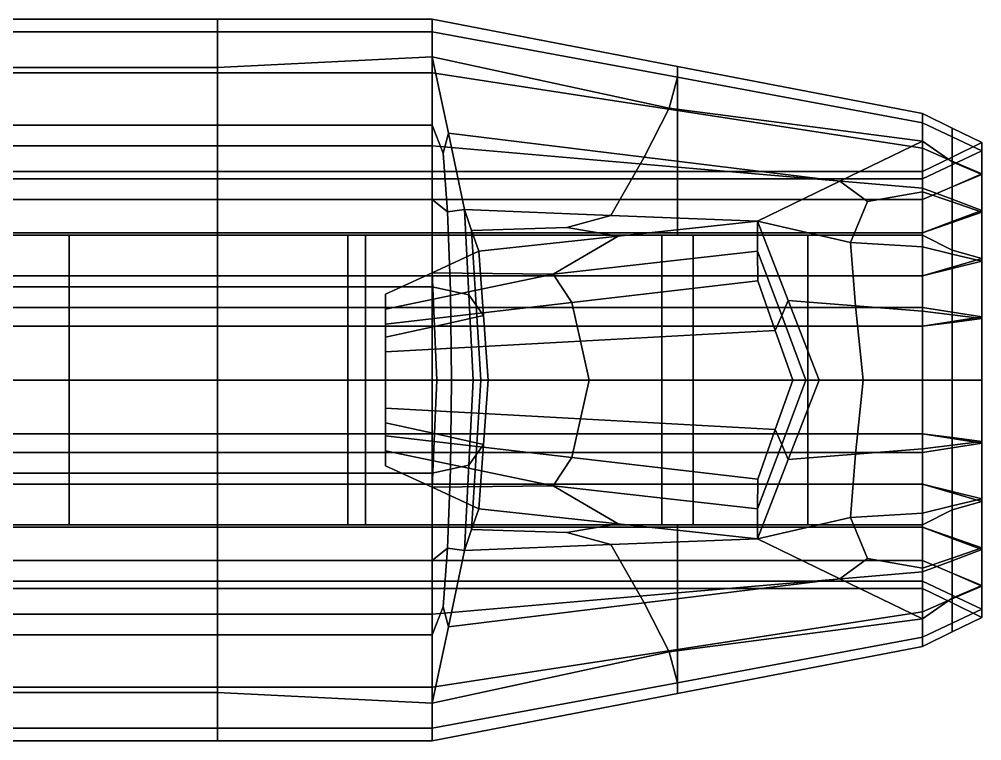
# Model space of a CAD drawing. Extents: x -4.9 to 4.89, y -0.62 to 0.62.
# Drawn here: x 4.5479 to 4.8926, y -0.1292 to 0.1292 of the extents above; entities that cross this region are included whole.
import ezdxf

# ---------------------------------------------------------------- set-up
doc = ezdxf.new("R2010")
doc.units = 0

msp = doc.modelspace()

# ---------------------------------------------------------------- linework, layer by layer
for points in [[(4.61888, 0.12473, 0.42811), (4.54195, 0.12473, 0.42811), (4.54195, 0.12921, 0.46153), (4.61888, 0.12921, 0.46153)], [(4.61888, 0.12473, 0.49495), (4.61888, 0.12921, 0.46153), (4.54195, 0.12921, 0.46153), (4.54195, 0.12473, 0.49495)], [(4.61888, 0.12473, 0.42811), (4.61888, 0.12921, 0.46153), (4.69581, 0.12921, 0.46153), (4.69581, 0.12473, 0.42811)], [(4.61888, 0.12473, 0.49495), (4.69581, 0.12473, 0.49495), (4.69581, 0.12921, 0.46153), (4.61888, 0.12921, 0.46153)], [(4.78357, 0.10844, 0.43248), (4.69581, 0.12473, 0.42811), (4.69581, 0.12921, 0.46153), (4.78357, 0.11233, 0.46153)], [(4.78357, 0.10844, 0.49059), (4.78357, 0.11233, 0.46153), (4.69581, 0.12921, 0.46153), (4.69581, 0.12473, 0.49495)], [(4.61888, 0.12473, 0.42811), (4.61888, 0.1119, 0.39693), (4.54195, 0.1119, 0.39693), (4.54195, 0.12473, 0.42811)], [(4.61888, 0.12473, 0.49495), (4.54195, 0.12473, 0.49495), (4.54195, 0.11003, 0.52614), (4.61888, 0.11003, 0.52614)], [(4.61888, 0.12473, 0.42811), (4.69581, 0.12473, 0.42811), (4.69581, 0.11578, 0.39469), (4.61888, 0.1119, 0.39693)], [(4.61888, 0.12473, 0.49495), (4.61888, 0.11003, 0.52614), (4.69581, 0.11003, 0.52614), (4.69581, 0.12473, 0.49495)], [(4.78357, 0.10844, 0.43248), (4.78059, 0.09739, 0.40476), (4.69581, 0.11578, 0.39469), (4.69581, 0.12473, 0.42811)], [(4.78357, 0.10844, 0.49059), (4.69581, 0.12473, 0.49495), (4.69581, 0.11003, 0.52614), (4.78357, 0.0965, 0.5177)], [(4.61888, 0.09131, 0.37022), (4.61888, 0.1119, 0.39693), (4.69581, 0.11578, 0.39469), (4.69581, 0.09131, 0.37022)], [(4.69965, 0.08121, 0.36228), (4.69581, 0.09131, 0.37022), (4.69581, 0.11578, 0.39469), (4.70156, 0.0884, 0.37054)], [(4.77166, 0.0798, 0.37973), (4.70156, 0.0884, 0.37054), (4.69581, 0.11578, 0.39469), (4.78059, 0.09739, 0.40476)], [(4.61888, 0.09131, 0.37022), (4.54195, 0.09131, 0.37022), (4.54195, 0.1119, 0.39693), (4.61888, 0.1119, 0.39693)], [(4.78357, 0.10844, 0.43248), (4.78357, 0.11233, 0.46153), (4.87132, 0.09545, 0.46153), (4.87132, 0.09214, 0.43684)], [(4.78357, 0.10844, 0.49059), (4.87132, 0.09214, 0.48622), (4.87132, 0.09545, 0.46153), (4.78357, 0.11233, 0.46153)], [(4.61888, 0.08384, 0.55284), (4.61888, 0.11003, 0.52614), (4.54195, 0.11003, 0.52614), (4.54195, 0.08384, 0.55284)], [(4.61888, 0.08384, 0.55284), (4.69581, 0.08384, 0.55284), (4.69581, 0.11003, 0.52614), (4.61888, 0.11003, 0.52614)], [(4.78357, 0.07628, 0.54091), (4.78357, 0.0965, 0.5177), (4.69581, 0.11003, 0.52614), (4.69581, 0.08384, 0.55284)], [(4.78357, 0.10844, 0.43248), (4.87132, 0.09214, 0.43684), (4.87132, 0.08552, 0.41215), (4.78059, 0.09739, 0.40476)], [(4.78357, 0.10844, 0.49059), (4.78357, 0.0965, 0.5177), (4.87132, 0.08298, 0.50926), (4.87132, 0.09214, 0.48622)], [(4.77166, 0.0798, 0.37973), (4.78059, 0.09739, 0.40476), (4.87132, 0.08552, 0.41215), (4.84177, 0.0712, 0.38891)], [(4.78357, 0.07628, 0.54091), (4.87132, 0.06871, 0.52898), (4.87132, 0.08298, 0.50926), (4.78357, 0.0965, 0.5177)], [(4.88194, 0.08711, 0.43819), (4.87132, 0.09214, 0.43684), (4.87132, 0.09545, 0.46153), (4.88194, 0.09024, 0.46153)], [(4.88194, 0.08711, 0.48487), (4.88194, 0.09024, 0.46153), (4.87132, 0.09545, 0.46153), (4.87132, 0.09214, 0.48622)], [(4.61888, 0.09131, 0.37022), (4.61888, 0.06461, 0.34963), (4.54195, 0.06461, 0.34963), (4.54195, 0.09131, 0.37022)], [(4.61888, 0.09131, 0.37022), (4.69581, 0.09131, 0.37022), (4.69581, 0.06461, 0.34963), (4.61888, 0.06461, 0.34963)], [(4.69965, 0.08121, 0.36228), (4.70128, 0.06026, 0.34801), (4.69581, 0.06461, 0.34963), (4.69581, 0.09131, 0.37022)], [(4.88194, 0.08711, 0.43819), (4.88194, 0.07815, 0.41641), (4.87132, 0.08552, 0.41215), (4.87132, 0.09214, 0.43684)], [(4.88194, 0.08711, 0.48487), (4.87132, 0.09214, 0.48622), (4.87132, 0.08298, 0.50926), (4.88194, 0.07839, 0.50665)], [(4.88194, 0.08711, 0.43819), (4.88194, 0.09024, 0.46153), (4.89256, 0.08503, 0.46153), (4.89256, 0.08209, 0.43954)], [(4.88194, 0.08711, 0.48487), (4.89256, 0.08209, 0.48353), (4.89256, 0.08503, 0.46153), (4.88194, 0.09024, 0.46153)], [(4.69965, 0.08121, 0.36228), (4.70156, 0.0884, 0.37054), (4.70731, 0.06102, 0.3464), (4.70128, 0.06026, 0.34801)], [(4.77166, 0.0798, 0.37973), (4.75976, 0.05895, 0.35603), (4.70731, 0.06102, 0.3464), (4.70156, 0.0884, 0.37054)], [(4.88194, 0.08711, 0.43819), (4.89256, 0.08209, 0.43954), (4.89256, 0.07364, 0.41902), (4.88194, 0.07815, 0.41641)], [(4.88194, 0.08711, 0.48487), (4.88194, 0.07839, 0.50665), (4.89256, 0.0738, 0.50405), (4.89256, 0.08209, 0.48353)], [(4.61888, 0.08384, 0.55284), (4.54195, 0.08384, 0.55284), (4.54195, 0.0519, 0.57731), (4.61888, 0.0519, 0.57731)], [(4.61888, 0.08384, 0.55284), (4.61888, 0.0519, 0.57731), (4.69581, 0.0519, 0.57731), (4.69581, 0.08384, 0.55284)], [(4.78357, 0.07628, 0.54091), (4.69581, 0.08384, 0.55284), (4.69581, 0.0519, 0.57731), (4.78357, 0.0519, 0.56218)], [(4.85162, 0.06393, 0.38461), (4.84177, 0.0712, 0.38891), (4.87132, 0.08552, 0.41215), (4.87132, 0.06745, 0.39408)], [(4.88194, 0.06377, 0.39776), (4.87132, 0.06745, 0.39408), (4.87132, 0.08552, 0.41215), (4.88194, 0.07815, 0.41641)], [(4.88194, 0.06472, 0.5253), (4.88194, 0.07839, 0.50665), (4.87132, 0.08298, 0.50926), (4.87132, 0.06871, 0.52898)], [(4.88194, 0.07706, 0.44088), (4.89256, 0.08209, 0.43954), (4.89256, 0.08503, 0.46153), (4.88194, 0.07983, 0.46153)], [(4.88194, 0.07706, 0.48218), (4.88194, 0.07983, 0.46153), (4.89256, 0.08503, 0.46153), (4.89256, 0.08209, 0.48353)], [(4.77166, 0.0798, 0.37973), (4.84177, 0.0712, 0.38891), (4.81221, 0.05688, 0.36567), (4.75976, 0.05895, 0.35603)], [(4.88194, 0.07706, 0.44088), (4.88194, 0.07983, 0.46153), (4.87132, 0.07462, 0.46153), (4.87132, 0.07204, 0.44223)], [(4.88194, 0.07706, 0.48218), (4.87132, 0.07204, 0.48083), (4.87132, 0.07462, 0.46153), (4.88194, 0.07983, 0.46153)], [(4.88194, 0.07706, 0.44088), (4.88194, 0.06913, 0.42162), (4.89256, 0.07364, 0.41902), (4.89256, 0.08209, 0.43954)], [(4.88194, 0.07706, 0.48218), (4.89256, 0.08209, 0.48353), (4.89256, 0.0738, 0.50405), (4.88194, 0.06921, 0.50145)], [(4.78357, 0.07628, 0.54091), (4.78357, 0.0519, 0.56218), (4.87132, 0.0519, 0.54706), (4.87132, 0.06871, 0.52898)], [(4.88194, 0.07706, 0.44088), (4.87132, 0.07204, 0.44223), (4.87132, 0.06462, 0.42422), (4.88194, 0.06913, 0.42162)], [(4.88194, 0.07706, 0.48218), (4.88194, 0.06921, 0.50145), (4.87132, 0.06462, 0.49884), (4.87132, 0.07204, 0.48083)], [(4.88194, 0.06472, 0.5253), (4.89256, 0.06072, 0.52163), (4.89256, 0.0738, 0.50405), (4.88194, 0.07839, 0.50665)], [(4.88194, 0.06377, 0.39776), (4.88194, 0.07815, 0.41641), (4.89256, 0.07364, 0.41902), (4.89256, 0.06009, 0.40144)], [(3.33699, 0.07204, 0.44223), (4.87132, 0.07204, 0.44223), (4.87132, 0.07462, 0.46153), (3.33699, 0.07462, 0.46153)], [(3.33699, 0.07204, 0.48083), (3.33699, 0.07462, 0.46153), (4.87132, 0.07462, 0.46153), (4.87132, 0.07204, 0.48083)], [(4.88194, 0.05673, 0.51795), (4.88194, 0.06921, 0.50145), (4.89256, 0.0738, 0.50405), (4.89256, 0.06072, 0.52163)], [(4.88194, 0.05641, 0.40512), (4.89256, 0.06009, 0.40144), (4.89256, 0.07364, 0.41902), (4.88194, 0.06913, 0.42162)], [(3.33699, 0.07204, 0.44223), (3.33699, 0.06462, 0.42422), (4.87132, 0.06462, 0.42422), (4.87132, 0.07204, 0.44223)], [(3.33699, 0.07204, 0.48083), (4.87132, 0.07204, 0.48083), (4.87132, 0.06462, 0.49884), (3.33699, 0.06462, 0.49884)], [(4.85162, 0.06393, 0.38461), (4.84561, 0.04919, 0.37278), (4.81221, 0.05688, 0.36567), (4.84177, 0.0712, 0.38891)], [(4.88194, 0.05673, 0.51795), (4.87132, 0.05273, 0.51427), (4.87132, 0.06462, 0.49884), (4.88194, 0.06921, 0.50145)], [(4.88194, 0.05641, 0.40512), (4.88194, 0.06913, 0.42162), (4.87132, 0.06462, 0.42422), (4.87132, 0.05273, 0.4088)], [(4.85162, 0.06393, 0.38461), (4.87132, 0.06745, 0.39408), (4.87132, 0.04772, 0.37887), (4.84561, 0.04919, 0.37278)], [(4.88194, 0.06472, 0.5253), (4.87132, 0.06871, 0.52898), (4.87132, 0.0519, 0.54706), (4.88194, 0.04654, 0.53968)], [(4.88194, 0.06377, 0.39776), (4.88194, 0.04512, 0.38338), (4.87132, 0.04772, 0.37887), (4.87132, 0.06745, 0.39408)], [(3.33699, 0.05273, 0.51427), (3.33699, 0.06462, 0.49884), (4.87132, 0.06462, 0.49884), (4.87132, 0.05273, 0.51427)], [(3.33699, 0.05273, 0.4088), (4.87132, 0.05273, 0.4088), (4.87132, 0.06462, 0.42422), (3.33699, 0.06462, 0.42422)], [(4.61888, 0.03342, 0.3368), (4.54195, 0.03342, 0.3368), (4.54195, 0.06461, 0.34963), (4.61888, 0.06461, 0.34963)], [(4.61888, 0.03342, 0.3368), (4.61888, 0.06461, 0.34963), (4.69581, 0.06461, 0.34963), (4.69581, 0.03342, 0.3368)], [(4.70234, 0.03197, 0.33759), (4.69581, 0.03342, 0.3368), (4.69581, 0.06461, 0.34963), (4.70128, 0.06026, 0.34801)], [(4.88194, 0.06472, 0.5253), (4.88194, 0.04654, 0.53968), (4.89256, 0.04346, 0.53517), (4.89256, 0.06072, 0.52163)], [(4.88194, 0.06377, 0.39776), (4.89256, 0.06009, 0.40144), (4.89256, 0.04252, 0.38789), (4.88194, 0.04512, 0.38338)], [(4.70234, 0.03197, 0.33759), (4.70128, 0.06026, 0.34801), (4.70731, 0.06102, 0.3464), (4.70887, 0.03051, 0.33838)], [(4.71152, 0.02678, 0.3243), (4.70887, 0.03051, 0.33838), (4.70731, 0.06102, 0.3464), (4.7099, 0.05356, 0.32831)], [(4.744, 0.05467, 0.34076), (4.7099, 0.05356, 0.32831), (4.70731, 0.06102, 0.3464), (4.75976, 0.05895, 0.35603)], [(4.744, 0.05467, 0.34076), (4.75976, 0.05895, 0.35603), (4.81221, 0.05688, 0.36567), (4.76235, 0.05149, 0.33795)], [(4.88194, 0.05673, 0.51795), (4.89256, 0.06072, 0.52163), (4.89256, 0.04346, 0.53517), (4.88194, 0.04039, 0.53067)], [(4.88194, 0.05641, 0.40512), (4.88194, 0.03991, 0.3924), (4.89256, 0.04252, 0.38789), (4.89256, 0.06009, 0.40144)], [(4.73906, 0.03785, 0.30412), (4.76235, 0.05149, 0.33795), (4.81221, 0.05688, 0.36567), (4.8123, 0.04617, 0.34302)], [(4.84731, 0.02657, 0.36483), (4.82329, 0.02844, 0.36027), (4.81221, 0.05688, 0.36567), (4.84561, 0.04919, 0.37278)], [(4.82096, 0.02309, 0.33803), (4.8123, 0.04617, 0.34302), (4.81221, 0.05688, 0.36567), (4.82329, 0.02844, 0.36027)], [(4.88194, 0.05673, 0.51795), (4.88194, 0.04039, 0.53067), (4.87132, 0.03731, 0.52616), (4.87132, 0.05273, 0.51427)], [(4.88194, 0.05641, 0.40512), (4.87132, 0.05273, 0.4088), (4.87132, 0.03731, 0.39691), (4.88194, 0.03991, 0.3924)], [(3.33699, 0.05273, 0.51427), (4.87132, 0.05273, 0.51427), (4.87132, 0.03731, 0.52616), (3.33699, 0.03731, 0.52616)], [(3.33699, 0.05273, 0.4088), (3.33699, 0.03731, 0.39691), (4.87132, 0.03731, 0.39691), (4.87132, 0.05273, 0.4088)], [(4.6656, 0.02595, 0.67171), (4.6656, 0.0519, 0.66334), (4.54195, 0.0519, 0.66334), (4.54195, 0.02595, 0.67171)], [(4.55387, 0.0519, 0.62694), (4.54195, 0.0519, 0.62033), (4.54195, 0.0519, 0.66334), (4.55387, 0.0519, 0.65664)], [(4.55387, 0.0519, 0.62694), (4.55387, 0.0519, 0.59725), (4.54195, 0.0519, 0.57731), (4.54195, 0.0519, 0.62033)], [(4.66874, 0.0519, 0.65664), (4.55387, 0.0519, 0.65664), (4.54195, 0.0519, 0.66334), (4.6656, 0.0519, 0.66334)], [(4.60118, 0.0519, 0.5906), (4.61888, 0.0519, 0.57731), (4.54195, 0.0519, 0.57731), (4.55387, 0.0519, 0.59725)], [(4.55387, 0.0519, 0.62694), (4.55387, 0.0519, 0.65664), (4.56578, 0.0519, 0.64994), (4.56578, 0.0519, 0.63356)], [(4.55387, 0.0519, 0.62694), (4.56578, 0.0519, 0.63356), (4.56578, 0.0519, 0.61718), (4.55387, 0.0519, 0.59725)], [(4.66874, 0.0519, 0.65664), (4.67188, 0.0519, 0.64994), (4.56578, 0.0519, 0.64994), (4.55387, 0.0519, 0.65664)], [(4.60118, 0.0519, 0.5906), (4.55387, 0.0519, 0.59725), (4.56578, 0.0519, 0.61718), (4.6308, 0.0519, 0.59725)], [(4.56578, 0, 0.63356), (4.56578, 0.0519, 0.63356), (4.56578, 0.0519, 0.64994), (4.56578, 0, 0.64994)], [(4.56578, 0, 0.63356), (4.56578, 0, 0.61718), (4.56578, 0.0519, 0.61718), (4.56578, 0.0519, 0.63356)], [(4.67188, 0, 0.64994), (4.56578, 0, 0.64994), (4.56578, 0.0519, 0.64994), (4.67188, 0.0519, 0.64994)], [(4.67188, 0, 0.61718), (4.67188, 0.0519, 0.61718), (4.56578, 0.0519, 0.61718), (4.56578, 0, 0.61718)], [(4.72773, 0.0519, 0.58968), (4.6308, 0.0519, 0.59725), (4.56578, 0.0519, 0.61718), (4.67188, 0.0519, 0.61718)], [(4.60118, 0.0519, 0.5906), (4.6308, 0.0519, 0.59725), (4.69581, 0.0519, 0.57731), (4.61888, 0.0519, 0.57731)], [(4.72773, 0.0519, 0.58968), (4.78357, 0.0519, 0.56218), (4.69581, 0.0519, 0.57731), (4.6308, 0.0519, 0.59725)], [(4.6656, 0.02595, 0.67171), (4.78925, 0.02595, 0.67171), (4.78925, 0.0519, 0.66334), (4.6656, 0.0519, 0.66334)], [(4.66874, 0.0519, 0.65664), (4.6656, 0.0519, 0.66334), (4.78925, 0.0519, 0.66334), (4.78361, 0.0519, 0.65664)], [(4.66874, 0.0519, 0.65664), (4.78361, 0.0519, 0.65664), (4.77798, 0.0519, 0.64994), (4.67188, 0.0519, 0.64994)], [(4.67188, 0, 0.64994), (4.67188, 0.0519, 0.64994), (4.77798, 0.0519, 0.64994), (4.77798, 0, 0.64994)], [(4.67188, 0, 0.61718), (4.77798, 0, 0.61718), (4.77798, 0.0519, 0.61718), (4.67188, 0.0519, 0.61718)], [(4.72773, 0.0519, 0.58968), (4.67188, 0.0519, 0.61718), (4.77798, 0.0519, 0.61718), (4.82465, 0.0519, 0.58212)], [(4.744, 0.05467, 0.34076), (4.76235, 0.05149, 0.33795), (4.71248, 0.0461, 0.31022), (4.7099, 0.05356, 0.32831)], [(4.71152, 0.02678, 0.3243), (4.7099, 0.05356, 0.32831), (4.71248, 0.0461, 0.31022), (4.71418, 0.02305, 0.31022)], [(4.72773, 0.0519, 0.58968), (4.82465, 0.0519, 0.58212), (4.87132, 0.0519, 0.54706), (4.78357, 0.0519, 0.56218)], [(4.80413, 0.0519, 0.61938), (4.77798, 0.0519, 0.63356), (4.77798, 0.0519, 0.64994), (4.78361, 0.0519, 0.65664)], [(4.80413, 0.0519, 0.61938), (4.82465, 0.0519, 0.58212), (4.77798, 0.0519, 0.61718), (4.77798, 0.0519, 0.63356)], [(4.77798, 0, 0.63356), (4.77798, 0, 0.64994), (4.77798, 0.0519, 0.64994), (4.77798, 0.0519, 0.63356)], [(4.77798, 0, 0.63356), (4.77798, 0.0519, 0.63356), (4.77798, 0.0519, 0.61718), (4.77798, 0, 0.61718)], [(4.80413, 0.0519, 0.61938), (4.78361, 0.0519, 0.65664), (4.78925, 0.0519, 0.66334), (4.83029, 0.0519, 0.6052)], [(4.83029, 0.02595, 0.61269), (4.83029, 0.0519, 0.6052), (4.78925, 0.0519, 0.66334), (4.78925, 0.02595, 0.67171)], [(4.80413, 0.0519, 0.61938), (4.83029, 0.0519, 0.6052), (4.87132, 0.0519, 0.54706), (4.82465, 0.0519, 0.58212)], [(4.83029, 0.02595, 0.61269), (4.87132, 0.02595, 0.55367), (4.87132, 0.0519, 0.54706), (4.83029, 0.0519, 0.6052)], [(4.88194, 0.02429, 0.54865), (4.88194, 0.04654, 0.53968), (4.87132, 0.0519, 0.54706), (4.87132, 0.02595, 0.55367)], [(4.73906, 0.03785, 0.30412), (4.6958, 0.03843, 0.29117), (4.71248, 0.0461, 0.31022), (4.76235, 0.05149, 0.33795)], [(4.84731, 0.02657, 0.36483), (4.84561, 0.04919, 0.37278), (4.87132, 0.04772, 0.37887), (4.87132, 0.02469, 0.36939)], [(4.69664, 0.01921, 0.29117), (4.71418, 0.02305, 0.31022), (4.71248, 0.0461, 0.31022), (4.6958, 0.03843, 0.29117)], [(4.73906, 0.03785, 0.30412), (4.8123, 0.04617, 0.34302), (4.81239, 0.03546, 0.32038), (4.74575, 0.02775, 0.28629)], [(4.82096, 0.02309, 0.33803), (4.81863, 0.01773, 0.31579), (4.81239, 0.03546, 0.32038), (4.8123, 0.04617, 0.34302)], [(4.88194, 0.02334, 0.37442), (4.87132, 0.02469, 0.36939), (4.87132, 0.04772, 0.37887), (4.88194, 0.04512, 0.38338)], [(4.88194, 0.02429, 0.54865), (4.89256, 0.02263, 0.54362), (4.89256, 0.04346, 0.53517), (4.88194, 0.04654, 0.53968)], [(4.88194, 0.02334, 0.37442), (4.88194, 0.04512, 0.38338), (4.89256, 0.04252, 0.38789), (4.89256, 0.022, 0.37944)], [(4.88194, 0.02096, 0.53859), (4.88194, 0.04039, 0.53067), (4.89256, 0.04346, 0.53517), (4.89256, 0.02263, 0.54362)], [(4.88194, 0.02065, 0.38447), (4.89256, 0.022, 0.37944), (4.89256, 0.04252, 0.38789), (4.88194, 0.03991, 0.3924)], [(4.73906, 0.03785, 0.30412), (4.67911, 0.0254, 0.26215), (4.67911, 0.03076, 0.27211), (4.6958, 0.03843, 0.29117)], [(4.69664, 0.01921, 0.29117), (4.6958, 0.03843, 0.29117), (4.67911, 0.03076, 0.27211), (4.67911, 0.01538, 0.27211)], [(4.88194, 0.02096, 0.53859), (4.87132, 0.0193, 0.53357), (4.87132, 0.03731, 0.52616), (4.88194, 0.04039, 0.53067)], [(4.88194, 0.02065, 0.38447), (4.88194, 0.03991, 0.3924), (4.87132, 0.03731, 0.39691), (4.87132, 0.0193, 0.3895)], [(3.33699, 0.0193, 0.53357), (3.33699, 0.03731, 0.52616), (4.87132, 0.03731, 0.52616), (4.87132, 0.0193, 0.53357)], [(3.33699, 0.0193, 0.3895), (4.87132, 0.0193, 0.3895), (4.87132, 0.03731, 0.39691), (3.33699, 0.03731, 0.39691)], [(4.73906, 0.03785, 0.30412), (4.74575, 0.02775, 0.28629), (4.67911, 0.02005, 0.25219), (4.67911, 0.0254, 0.26215)], [(4.74887, 0.01388, 0.28399), (4.74575, 0.02775, 0.28629), (4.81239, 0.03546, 0.32038), (4.81863, 0.01773, 0.31579)], [(4.61888, 0.03342, 0.3368), (4.61888, 0, 0.33232), (4.54195, 0, 0.33232), (4.54195, 0.03342, 0.3368)], [(4.61888, 0.03342, 0.3368), (4.69581, 0.03342, 0.3368), (4.69581, 0, 0.33232), (4.61888, 0, 0.33232)], [(4.70234, 0.03197, 0.33759), (4.70273, 0, 0.33334), (4.69581, 0, 0.33232), (4.69581, 0.03342, 0.3368)], [(4.70234, 0.03197, 0.33759), (4.70887, 0.03051, 0.33838), (4.71043, 0, 0.33035), (4.70273, 0, 0.33334)], [(4.67911, 0.0127, 0.26215), (4.67911, 0.01538, 0.27211), (4.67911, 0.03076, 0.27211), (4.67911, 0.0254, 0.26215)], [(4.74887, 0.01388, 0.28399), (4.67911, 0.01003, 0.25219), (4.67911, 0.02005, 0.25219), (4.74575, 0.02775, 0.28629)], [(4.71152, 0.02678, 0.3243), (4.71315, 0, 0.32029), (4.71043, 0, 0.33035), (4.70887, 0.03051, 0.33838)], [(4.82096, 0.02309, 0.33803), (4.82329, 0.02844, 0.36027), (4.83437, 0, 0.35488), (4.82962, 0, 0.33304)], [(4.84731, 0.02657, 0.36483), (4.85008, 0, 0.36183), (4.83437, 0, 0.35488), (4.82329, 0.02844, 0.36027)], [(4.6656, 0.02595, 0.67171), (4.54195, 0.02595, 0.67171), (4.54195, 0, 0.68008), (4.6656, 0, 0.68008)], [(4.6656, 0.02595, 0.67171), (4.6656, 0, 0.68008), (4.78925, 0, 0.68008), (4.78925, 0.02595, 0.67171)], [(4.67911, 0.0127, 0.26215), (4.67911, 0.0254, 0.26215), (4.67911, 0.02005, 0.25219), (4.67911, 0.01003, 0.25219)], [(4.71152, 0.02678, 0.3243), (4.71418, 0.02305, 0.31022), (4.71587, 0, 0.31022), (4.71315, 0, 0.32029)], [(4.83029, 0.02595, 0.61269), (4.78925, 0.02595, 0.67171), (4.78925, 0, 0.68008), (4.83029, 0, 0.62019)], [(4.83029, 0.02595, 0.61269), (4.83029, 0, 0.62019), (4.87132, 0, 0.56029), (4.87132, 0.02595, 0.55367)], [(4.84731, 0.02657, 0.36483), (4.87132, 0.02469, 0.36939), (4.87132, 0, 0.36608), (4.85008, 0, 0.36183)], [(4.88194, 0.02429, 0.54865), (4.87132, 0.02595, 0.55367), (4.87132, 0, 0.56029), (4.88194, 0, 0.55177)], [(4.88194, 0.02334, 0.37442), (4.88194, 0, 0.37129), (4.87132, 0, 0.36608), (4.87132, 0.02469, 0.36939)], [(4.88194, 0.02429, 0.54865), (4.88194, 0, 0.55177), (4.89256, 0, 0.54657), (4.89256, 0.02263, 0.54362)], [(4.69664, 0.01921, 0.29117), (4.69749, 0, 0.29117), (4.71587, 0, 0.31022), (4.71418, 0.02305, 0.31022)], [(4.82096, 0.02309, 0.33803), (4.82962, 0, 0.33304), (4.82487, 0, 0.31121), (4.81863, 0.01773, 0.31579)], [(4.88194, 0.02096, 0.53859), (4.88194, 0, 0.54136), (4.87132, 0, 0.53615), (4.87132, 0.0193, 0.53357)], [(4.88194, 0.02334, 0.37442), (4.89256, 0.022, 0.37944), (4.89256, 0, 0.3765), (4.88194, 0, 0.37129)], [(4.88194, 0.02096, 0.53859), (4.89256, 0.02263, 0.54362), (4.89256, 0, 0.54657), (4.88194, 0, 0.54136)], [(4.88194, 0.02065, 0.38447), (4.88194, 0, 0.3817), (4.89256, 0, 0.3765), (4.89256, 0.022, 0.37944)], [(3.33699, 0.0193, 0.53357), (4.87132, 0.0193, 0.53357), (4.87132, 0, 0.53615), (3.33699, 0, 0.53615)], [(3.33699, 0.0193, 0.3895), (3.33699, 0, 0.38691), (4.87132, 0, 0.38691), (4.87132, 0.0193, 0.3895)], [(4.69664, 0.01921, 0.29117), (4.67911, 0.01538, 0.27211), (4.67911, 0, 0.27211), (4.69749, 0, 0.29117)], [(4.74887, 0.01388, 0.28399), (4.81863, 0.01773, 0.31579), (4.82487, 0, 0.31121), (4.75199, 0, 0.2817)], [(4.88194, 0.02065, 0.38447), (4.87132, 0.0193, 0.3895), (4.87132, 0, 0.38691), (4.88194, 0, 0.3817)], [(4.67911, 0.0127, 0.26215), (4.67911, 0, 0.26215), (4.67911, 0, 0.27211), (4.67911, 0.01538, 0.27211)], [(4.74887, 0.01388, 0.28399), (4.75199, 0, 0.2817), (4.67911, 0, 0.25219), (4.67911, 0.01003, 0.25219)], [(4.67911, 0.0127, 0.26215), (4.67911, 0.01003, 0.25219), (4.67911, 0, 0.25219), (4.67911, 0, 0.26215)], [(3.33699, -0.0193, 0.53357), (3.33699, 0, 0.53615), (4.87132, 0, 0.53615), (4.87132, -0.0193, 0.53357)], [(3.33699, -0.0193, 0.3895), (4.87132, -0.0193, 0.3895), (4.87132, 0, 0.38691), (3.33699, 0, 0.38691)], [(4.61888, -0.03342, 0.3368), (4.54195, -0.03342, 0.3368), (4.54195, 0, 0.33232), (4.61888, 0, 0.33232)], [(4.6656, -0.02595, 0.67171), (4.6656, 0, 0.68008), (4.54195, 0, 0.68008), (4.54195, -0.02595, 0.67171)], [(4.56578, 0, 0.63356), (4.56578, 0, 0.64994), (4.56578, -0.0519, 0.64994), (4.56578, -0.0519, 0.63356)], [(4.56578, 0, 0.63356), (4.56578, -0.0519, 0.63356), (4.56578, -0.0519, 0.61718), (4.56578, 0, 0.61718)], [(4.67188, 0, 0.64994), (4.67188, -0.0519, 0.64994), (4.56578, -0.0519, 0.64994), (4.56578, 0, 0.64994)], [(4.67188, 0, 0.61718), (4.56578, 0, 0.61718), (4.56578, -0.0519, 0.61718), (4.67188, -0.0519, 0.61718)], [(4.61888, -0.03342, 0.3368), (4.61888, 0, 0.33232), (4.69581, 0, 0.33232), (4.69581, -0.03342, 0.3368)], [(4.6656, -0.02595, 0.67171), (4.78925, -0.02595, 0.67171), (4.78925, 0, 0.68008), (4.6656, 0, 0.68008)], [(4.67188, 0, 0.64994), (4.77798, 0, 0.64994), (4.77798, -0.0519, 0.64994), (4.67188, -0.0519, 0.64994)], [(4.67188, 0, 0.61718), (4.67188, -0.0519, 0.61718), (4.77798, -0.0519, 0.61718), (4.77798, 0, 0.61718)], [(4.74887, -0.01388, 0.28399), (4.67911, -0.01003, 0.25219), (4.67911, 0, 0.25219), (4.75199, 0, 0.2817)], [(4.69664, -0.01921, 0.29117), (4.69749, 0, 0.29117), (4.67911, 0, 0.27211), (4.67911, -0.01538, 0.27211)], [(4.67911, -0.0127, 0.26215), (4.67911, 0, 0.26215), (4.67911, 0, 0.25219), (4.67911, -0.01003, 0.25219)], [(4.67911, -0.0127, 0.26215), (4.67911, -0.01538, 0.27211), (4.67911, 0, 0.27211), (4.67911, 0, 0.26215)], [(4.70234, -0.03197, 0.33759), (4.69581, -0.03342, 0.3368), (4.69581, 0, 0.33232), (4.70273, 0, 0.33334)], [(4.69664, -0.01921, 0.29117), (4.71418, -0.02305, 0.31022), (4.71587, 0, 0.31022), (4.69749, 0, 0.29117)], [(4.70234, -0.03197, 0.33759), (4.70273, 0, 0.33334), (4.71043, 0, 0.33035), (4.70887, -0.03051, 0.33838)], [(4.71152, -0.02678, 0.3243), (4.70887, -0.03051, 0.33838), (4.71043, 0, 0.33035), (4.71315, 0, 0.32029)], [(4.71152, -0.02678, 0.3243), (4.71315, 0, 0.32029), (4.71587, 0, 0.31022), (4.71418, -0.02305, 0.31022)], [(4.74887, -0.01388, 0.28399), (4.75199, 0, 0.2817), (4.82487, 0, 0.31121), (4.81863, -0.01773, 0.31579)], [(4.77798, 0, 0.63356), (4.77798, -0.0519, 0.63356), (4.77798, -0.0519, 0.64994), (4.77798, 0, 0.64994)], [(4.77798, 0, 0.63356), (4.77798, 0, 0.61718), (4.77798, -0.0519, 0.61718), (4.77798, -0.0519, 0.63356)], [(4.83029, -0.02595, 0.61269), (4.83029, 0, 0.62019), (4.78925, 0, 0.68008), (4.78925, -0.02595, 0.67171)], [(4.82096, -0.02309, 0.33803), (4.81863, -0.01773, 0.31579), (4.82487, 0, 0.31121), (4.82962, 0, 0.33304)], [(4.82096, -0.02309, 0.33803), (4.82962, 0, 0.33304), (4.83437, 0, 0.35488), (4.82329, -0.02844, 0.36027)], [(4.84731, -0.02657, 0.36483), (4.82329, -0.02844, 0.36027), (4.83437, 0, 0.35488), (4.85008, 0, 0.36183)], [(4.83029, -0.02595, 0.61269), (4.87132, -0.02595, 0.55367), (4.87132, 0, 0.56029), (4.83029, 0, 0.62019)], [(4.84731, -0.02657, 0.36483), (4.85008, 0, 0.36183), (4.87132, 0, 0.36608), (4.87132, -0.02469, 0.36939)], [(4.88194, -0.02096, 0.53859), (4.87132, -0.0193, 0.53357), (4.87132, 0, 0.53615), (4.88194, 0, 0.54136)], [(4.88194, -0.02065, 0.38447), (4.88194, 0, 0.3817), (4.87132, 0, 0.38691), (4.87132, -0.0193, 0.3895)], [(4.88194, -0.02429, 0.54865), (4.88194, 0, 0.55177), (4.87132, 0, 0.56029), (4.87132, -0.02595, 0.55367)], [(4.88194, -0.02334, 0.37442), (4.87132, -0.02469, 0.36939), (4.87132, 0, 0.36608), (4.88194, 0, 0.37129)], [(4.88194, -0.02096, 0.53859), (4.88194, 0, 0.54136), (4.89256, 0, 0.54657), (4.89256, -0.02263, 0.54362)], [(4.88194, -0.02065, 0.38447), (4.89256, -0.022, 0.37944), (4.89256, 0, 0.3765), (4.88194, 0, 0.3817)], [(4.88194, -0.02429, 0.54865), (4.89256, -0.02263, 0.54362), (4.89256, 0, 0.54657), (4.88194, 0, 0.55177)], [(4.88194, -0.02334, 0.37442), (4.88194, 0, 0.37129), (4.89256, 0, 0.3765), (4.89256, -0.022, 0.37944)], [(4.74887, -0.01388, 0.28399), (4.74575, -0.02775, 0.28629), (4.67911, -0.02005, 0.25219), (4.67911, -0.01003, 0.25219)], [(4.67911, -0.0127, 0.26215), (4.67911, -0.01003, 0.25219), (4.67911, -0.02005, 0.25219), (4.67911, -0.0254, 0.26215)], [(4.67911, -0.0127, 0.26215), (4.67911, -0.0254, 0.26215), (4.67911, -0.03076, 0.27211), (4.67911, -0.01538, 0.27211)], [(4.69664, -0.01921, 0.29117), (4.67911, -0.01538, 0.27211), (4.67911, -0.03076, 0.27211), (4.6958, -0.03843, 0.29117)], [(4.74887, -0.01388, 0.28399), (4.81863, -0.01773, 0.31579), (4.81239, -0.03546, 0.32038), (4.74575, -0.02775, 0.28629)], [(3.33699, -0.0193, 0.53357), (4.87132, -0.0193, 0.53357), (4.87132, -0.03731, 0.52616), (3.33699, -0.03731, 0.52616)], [(3.33699, -0.0193, 0.3895), (3.33699, -0.03731, 0.39691), (4.87132, -0.03731, 0.39691), (4.87132, -0.0193, 0.3895)], [(4.73906, -0.03785, 0.30412), (4.67911, -0.0254, 0.26215), (4.67911, -0.02005, 0.25219), (4.74575, -0.02775, 0.28629)], [(4.69664, -0.01921, 0.29117), (4.6958, -0.03843, 0.29117), (4.71248, -0.0461, 0.31022), (4.71418, -0.02305, 0.31022)], [(4.82096, -0.02309, 0.33803), (4.8123, -0.04617, 0.34302), (4.81239, -0.03546, 0.32038), (4.81863, -0.01773, 0.31579)], [(4.88194, -0.02096, 0.53859), (4.88194, -0.04039, 0.53067), (4.87132, -0.03731, 0.52616), (4.87132, -0.0193, 0.53357)], [(4.88194, -0.02065, 0.38447), (4.87132, -0.0193, 0.3895), (4.87132, -0.03731, 0.39691), (4.88194, -0.03991, 0.3924)], [(4.88194, -0.02065, 0.38447), (4.88194, -0.03991, 0.3924), (4.89256, -0.04252, 0.38789), (4.89256, -0.022, 0.37944)], [(4.71152, -0.02678, 0.3243), (4.71418, -0.02305, 0.31022), (4.71248, -0.0461, 0.31022), (4.7099, -0.05356, 0.32831)], [(4.82096, -0.02309, 0.33803), (4.82329, -0.02844, 0.36027), (4.81221, -0.05688, 0.36567), (4.8123, -0.04617, 0.34302)], [(4.88194, -0.02334, 0.37442), (4.88194, -0.04512, 0.38338), (4.87132, -0.04772, 0.37887), (4.87132, -0.02469, 0.36939)], [(4.88194, -0.02096, 0.53859), (4.89256, -0.02263, 0.54362), (4.89256, -0.04346, 0.53517), (4.88194, -0.04039, 0.53067)], [(4.88194, -0.02334, 0.37442), (4.89256, -0.022, 0.37944), (4.89256, -0.04252, 0.38789), (4.88194, -0.04512, 0.38338)], [(4.88194, -0.02429, 0.54865), (4.88194, -0.04654, 0.53968), (4.89256, -0.04346, 0.53517), (4.89256, -0.02263, 0.54362)], [(4.6656, -0.02595, 0.67171), (4.54195, -0.02595, 0.67171), (4.54195, -0.0519, 0.66334), (4.6656, -0.0519, 0.66334)], [(4.6656, -0.02595, 0.67171), (4.6656, -0.0519, 0.66334), (4.78925, -0.0519, 0.66334), (4.78925, -0.02595, 0.67171)], [(4.73906, -0.03785, 0.30412), (4.6958, -0.03843, 0.29117), (4.67911, -0.03076, 0.27211), (4.67911, -0.0254, 0.26215)], [(4.71152, -0.02678, 0.3243), (4.7099, -0.05356, 0.32831), (4.70731, -0.06102, 0.3464), (4.70887, -0.03051, 0.33838)], [(4.83029, -0.02595, 0.61269), (4.78925, -0.02595, 0.67171), (4.78925, -0.0519, 0.66334), (4.83029, -0.0519, 0.6052)], [(4.84731, -0.02657, 0.36483), (4.84561, -0.04919, 0.37278), (4.81221, -0.05688, 0.36567), (4.82329, -0.02844, 0.36027)], [(4.83029, -0.02595, 0.61269), (4.83029, -0.0519, 0.6052), (4.87132, -0.0519, 0.54706), (4.87132, -0.02595, 0.55367)], [(4.84731, -0.02657, 0.36483), (4.87132, -0.02469, 0.36939), (4.87132, -0.04772, 0.37887), (4.84561, -0.04919, 0.37278)], [(4.88194, -0.02429, 0.54865), (4.87132, -0.02595, 0.55367), (4.87132, -0.0519, 0.54706), (4.88194, -0.04654, 0.53968)], [(4.70234, -0.03197, 0.33759), (4.70887, -0.03051, 0.33838), (4.70731, -0.06102, 0.3464), (4.70128, -0.06026, 0.34801)], [(4.73906, -0.03785, 0.30412), (4.74575, -0.02775, 0.28629), (4.81239, -0.03546, 0.32038), (4.8123, -0.04617, 0.34302)], [(4.61888, -0.03342, 0.3368), (4.61888, -0.06461, 0.34963), (4.54195, -0.06461, 0.34963), (4.54195, -0.03342, 0.3368)], [(4.61888, -0.03342, 0.3368), (4.69581, -0.03342, 0.3368), (4.69581, -0.06461, 0.34963), (4.61888, -0.06461, 0.34963)], [(4.70234, -0.03197, 0.33759), (4.70128, -0.06026, 0.34801), (4.69581, -0.06461, 0.34963), (4.69581, -0.03342, 0.3368)], [(3.33699, -0.05273, 0.51427), (3.33699, -0.03731, 0.52616), (4.87132, -0.03731, 0.52616), (4.87132, -0.05273, 0.51427)], [(3.33699, -0.05273, 0.4088), (4.87132, -0.05273, 0.4088), (4.87132, -0.03731, 0.39691), (3.33699, -0.03731, 0.39691)], [(4.73906, -0.03785, 0.30412), (4.76235, -0.05149, 0.33795), (4.71248, -0.0461, 0.31022), (4.6958, -0.03843, 0.29117)], [(4.73906, -0.03785, 0.30412), (4.8123, -0.04617, 0.34302), (4.81221, -0.05688, 0.36567), (4.76235, -0.05149, 0.33795)], [(4.88194, -0.05673, 0.51795), (4.87132, -0.05273, 0.51427), (4.87132, -0.03731, 0.52616), (4.88194, -0.04039, 0.53067)], [(4.88194, -0.05641, 0.40512), (4.88194, -0.03991, 0.3924), (4.87132, -0.03731, 0.39691), (4.87132, -0.05273, 0.4088)], [(4.88194, -0.05641, 0.40512), (4.89256, -0.06009, 0.40144), (4.89256, -0.04252, 0.38789), (4.88194, -0.03991, 0.3924)], [(4.88194, -0.05673, 0.51795), (4.88194, -0.04039, 0.53067), (4.89256, -0.04346, 0.53517), (4.89256, -0.06072, 0.52163)], [(4.88194, -0.06377, 0.39776), (4.88194, -0.04512, 0.38338), (4.89256, -0.04252, 0.38789), (4.89256, -0.06009, 0.40144)], [(4.88194, -0.06472, 0.5253), (4.89256, -0.06072, 0.52163), (4.89256, -0.04346, 0.53517), (4.88194, -0.04654, 0.53968)], [(4.744, -0.05467, 0.34076), (4.7099, -0.05356, 0.32831), (4.71248, -0.0461, 0.31022), (4.76235, -0.05149, 0.33795)], [(4.85162, -0.06393, 0.38461), (4.84561, -0.04919, 0.37278), (4.87132, -0.04772, 0.37887), (4.87132, -0.06745, 0.39408)], [(4.88194, -0.06377, 0.39776), (4.87132, -0.06745, 0.39408), (4.87132, -0.04772, 0.37887), (4.88194, -0.04512, 0.38338)], [(4.88194, -0.06472, 0.5253), (4.88194, -0.04654, 0.53968), (4.87132, -0.0519, 0.54706), (4.87132, -0.06871, 0.52898)], [(4.744, -0.05467, 0.34076), (4.76235, -0.05149, 0.33795), (4.81221, -0.05688, 0.36567), (4.75976, -0.05895, 0.35603)], [(4.85162, -0.06393, 0.38461), (4.84177, -0.0712, 0.38891), (4.81221, -0.05688, 0.36567), (4.84561, -0.04919, 0.37278)], [(3.33699, -0.05273, 0.51427), (4.87132, -0.05273, 0.51427), (4.87132, -0.06462, 0.49884), (3.33699, -0.06462, 0.49884)], [(3.33699, -0.05273, 0.4088), (3.33699, -0.06462, 0.42422), (4.87132, -0.06462, 0.42422), (4.87132, -0.05273, 0.4088)], [(4.61888, -0.08384, 0.55284), (4.61888, -0.0519, 0.57731), (4.54195, -0.0519, 0.57731), (4.54195, -0.08384, 0.55284)], [(4.55387, -0.0519, 0.62694), (4.55387, -0.0519, 0.65664), (4.54195, -0.0519, 0.66334), (4.54195, -0.0519, 0.62033)], [(4.55387, -0.0519, 0.62694), (4.54195, -0.0519, 0.62033), (4.54195, -0.0519, 0.57731), (4.55387, -0.0519, 0.59725)], [(4.60118, -0.0519, 0.5906), (4.55387, -0.0519, 0.59725), (4.54195, -0.0519, 0.57731), (4.61888, -0.0519, 0.57731)], [(4.66874, -0.0519, 0.65664), (4.6656, -0.0519, 0.66334), (4.54195, -0.0519, 0.66334), (4.55387, -0.0519, 0.65664)], [(4.55387, -0.0519, 0.62694), (4.55387, -0.0519, 0.59725), (4.56578, -0.0519, 0.61718), (4.56578, -0.0519, 0.63356)], [(4.55387, -0.0519, 0.62694), (4.56578, -0.0519, 0.63356), (4.56578, -0.0519, 0.64994), (4.55387, -0.0519, 0.65664)], [(4.60118, -0.0519, 0.5906), (4.6308, -0.0519, 0.59725), (4.56578, -0.0519, 0.61718), (4.55387, -0.0519, 0.59725)], [(4.66874, -0.0519, 0.65664), (4.55387, -0.0519, 0.65664), (4.56578, -0.0519, 0.64994), (4.67188, -0.0519, 0.64994)], [(4.72773, -0.0519, 0.58968), (4.67188, -0.0519, 0.61718), (4.56578, -0.0519, 0.61718), (4.6308, -0.0519, 0.59725)], [(4.60118, -0.0519, 0.5906), (4.61888, -0.0519, 0.57731), (4.69581, -0.0519, 0.57731), (4.6308, -0.0519, 0.59725)], [(4.61888, -0.08384, 0.55284), (4.69581, -0.08384, 0.55284), (4.69581, -0.0519, 0.57731), (4.61888, -0.0519, 0.57731)], [(4.72773, -0.0519, 0.58968), (4.6308, -0.0519, 0.59725), (4.69581, -0.0519, 0.57731), (4.78357, -0.0519, 0.56218)], [(4.66874, -0.0519, 0.65664), (4.78361, -0.0519, 0.65664), (4.78925, -0.0519, 0.66334), (4.6656, -0.0519, 0.66334)], [(4.66874, -0.0519, 0.65664), (4.67188, -0.0519, 0.64994), (4.77798, -0.0519, 0.64994), (4.78361, -0.0519, 0.65664)], [(4.72773, -0.0519, 0.58968), (4.82465, -0.0519, 0.58212), (4.77798, -0.0519, 0.61718), (4.67188, -0.0519, 0.61718)], [(4.78357, -0.07628, 0.54091), (4.78357, -0.0519, 0.56218), (4.69581, -0.0519, 0.57731), (4.69581, -0.08384, 0.55284)], [(4.744, -0.05467, 0.34076), (4.75976, -0.05895, 0.35603), (4.70731, -0.06102, 0.3464), (4.7099, -0.05356, 0.32831)], [(4.72773, -0.0519, 0.58968), (4.78357, -0.0519, 0.56218), (4.87132, -0.0519, 0.54706), (4.82465, -0.0519, 0.58212)], [(4.80413, -0.0519, 0.61938), (4.78361, -0.0519, 0.65664), (4.77798, -0.0519, 0.64994), (4.77798, -0.0519, 0.63356)], [(4.80413, -0.0519, 0.61938), (4.77798, -0.0519, 0.63356), (4.77798, -0.0519, 0.61718), (4.82465, -0.0519, 0.58212)], [(4.78357, -0.07628, 0.54091), (4.87132, -0.06871, 0.52898), (4.87132, -0.0519, 0.54706), (4.78357, -0.0519, 0.56218)], [(4.80413, -0.0519, 0.61938), (4.83029, -0.0519, 0.6052), (4.78925, -0.0519, 0.66334), (4.78361, -0.0519, 0.65664)], [(4.80413, -0.0519, 0.61938), (4.82465, -0.0519, 0.58212), (4.87132, -0.0519, 0.54706), (4.83029, -0.0519, 0.6052)], [(4.88194, -0.05673, 0.51795), (4.88194, -0.06921, 0.50145), (4.87132, -0.06462, 0.49884), (4.87132, -0.05273, 0.51427)], [(4.88194, -0.05641, 0.40512), (4.87132, -0.05273, 0.4088), (4.87132, -0.06462, 0.42422), (4.88194, -0.06913, 0.42162)], [(4.77166, -0.0798, 0.37973), (4.75976, -0.05895, 0.35603), (4.81221, -0.05688, 0.36567), (4.84177, -0.0712, 0.38891)], [(4.88194, -0.05641, 0.40512), (4.88194, -0.06913, 0.42162), (4.89256, -0.07364, 0.41902), (4.89256, -0.06009, 0.40144)], [(4.88194, -0.05673, 0.51795), (4.89256, -0.06072, 0.52163), (4.89256, -0.0738, 0.50405), (4.88194, -0.06921, 0.50145)], [(4.69965, -0.08121, 0.36228), (4.69581, -0.09131, 0.37022), (4.69581, -0.06461, 0.34963), (4.70128, -0.06026, 0.34801)], [(4.69965, -0.08121, 0.36228), (4.70128, -0.06026, 0.34801), (4.70731, -0.06102, 0.3464), (4.70156, -0.0884, 0.37054)], [(4.77166, -0.0798, 0.37973), (4.70156, -0.0884, 0.37054), (4.70731, -0.06102, 0.3464), (4.75976, -0.05895, 0.35603)], [(4.88194, -0.06377, 0.39776), (4.89256, -0.06009, 0.40144), (4.89256, -0.07364, 0.41902), (4.88194, -0.07815, 0.41641)], [(4.88194, -0.06472, 0.5253), (4.88194, -0.07839, 0.50665), (4.89256, -0.0738, 0.50405), (4.89256, -0.06072, 0.52163)], [(3.33699, -0.07204, 0.44223), (4.87132, -0.07204, 0.44223), (4.87132, -0.06462, 0.42422), (3.33699, -0.06462, 0.42422)], [(3.33699, -0.07204, 0.48083), (3.33699, -0.06462, 0.49884), (4.87132, -0.06462, 0.49884), (4.87132, -0.07204, 0.48083)], [(4.61888, -0.09131, 0.37022), (4.54195, -0.09131, 0.37022), (4.54195, -0.06461, 0.34963), (4.61888, -0.06461, 0.34963)], [(4.61888, -0.09131, 0.37022), (4.61888, -0.06461, 0.34963), (4.69581, -0.06461, 0.34963), (4.69581, -0.09131, 0.37022)], [(4.85162, -0.06393, 0.38461), (4.87132, -0.06745, 0.39408), (4.87132, -0.08552, 0.41215), (4.84177, -0.0712, 0.38891)], [(4.88194, -0.06377, 0.39776), (4.88194, -0.07815, 0.41641), (4.87132, -0.08552, 0.41215), (4.87132, -0.06745, 0.39408)], [(4.88194, -0.07706, 0.44088), (4.88194, -0.06913, 0.42162), (4.87132, -0.06462, 0.42422), (4.87132, -0.07204, 0.44223)], [(4.88194, -0.07706, 0.48218), (4.87132, -0.07204, 0.48083), (4.87132, -0.06462, 0.49884), (4.88194, -0.06921, 0.50145)], [(4.88194, -0.06472, 0.5253), (4.87132, -0.06871, 0.52898), (4.87132, -0.08298, 0.50926), (4.88194, -0.07839, 0.50665)], [(4.78357, -0.07628, 0.54091), (4.78357, -0.0965, 0.5177), (4.87132, -0.08298, 0.50926), (4.87132, -0.06871, 0.52898)], [(3.33699, -0.07204, 0.44223), (3.33699, -0.07462, 0.46153), (4.87132, -0.07462, 0.46153), (4.87132, -0.07204, 0.44223)], [(3.33699, -0.07204, 0.48083), (4.87132, -0.07204, 0.48083), (4.87132, -0.07462, 0.46153), (3.33699, -0.07462, 0.46153)], [(4.77166, -0.0798, 0.37973), (4.84177, -0.0712, 0.38891), (4.87132, -0.08552, 0.41215), (4.78059, -0.09739, 0.40476)], [(4.88194, -0.07706, 0.44088), (4.87132, -0.07204, 0.44223), (4.87132, -0.07462, 0.46153), (4.88194, -0.07983, 0.46153)], [(4.88194, -0.07706, 0.48218), (4.88194, -0.07983, 0.46153), (4.87132, -0.07462, 0.46153), (4.87132, -0.07204, 0.48083)], [(4.88194, -0.07706, 0.44088), (4.89256, -0.08209, 0.43954), (4.89256, -0.07364, 0.41902), (4.88194, -0.06913, 0.42162)], [(4.88194, -0.07706, 0.48218), (4.88194, -0.06921, 0.50145), (4.89256, -0.0738, 0.50405), (4.89256, -0.08209, 0.48353)], [(4.88194, -0.08711, 0.43819), (4.88194, -0.07815, 0.41641), (4.89256, -0.07364, 0.41902), (4.89256, -0.08209, 0.43954)], [(4.88194, -0.08711, 0.48487), (4.89256, -0.08209, 0.48353), (4.89256, -0.0738, 0.50405), (4.88194, -0.07839, 0.50665)], [(4.78357, -0.07628, 0.54091), (4.69581, -0.08384, 0.55284), (4.69581, -0.11003, 0.52614), (4.78357, -0.0965, 0.5177)], [(4.88194, -0.08711, 0.43819), (4.87132, -0.09214, 0.43684), (4.87132, -0.08552, 0.41215), (4.88194, -0.07815, 0.41641)], [(4.88194, -0.08711, 0.48487), (4.88194, -0.07839, 0.50665), (4.87132, -0.08298, 0.50926), (4.87132, -0.09214, 0.48622)], [(4.88194, -0.07706, 0.44088), (4.88194, -0.07983, 0.46153), (4.89256, -0.08503, 0.46153), (4.89256, -0.08209, 0.43954)], [(4.88194, -0.07706, 0.48218), (4.89256, -0.08209, 0.48353), (4.89256, -0.08503, 0.46153), (4.88194, -0.07983, 0.46153)], [(4.77166, -0.0798, 0.37973), (4.78059, -0.09739, 0.40476), (4.69581, -0.11578, 0.39469), (4.70156, -0.0884, 0.37054)], [(4.69965, -0.08121, 0.36228), (4.70156, -0.0884, 0.37054), (4.69581, -0.11578, 0.39469), (4.69581, -0.09131, 0.37022)], [(4.88194, -0.08711, 0.43819), (4.89256, -0.08209, 0.43954), (4.89256, -0.08503, 0.46153), (4.88194, -0.09024, 0.46153)], [(4.88194, -0.08711, 0.48487), (4.88194, -0.09024, 0.46153), (4.89256, -0.08503, 0.46153), (4.89256, -0.08209, 0.48353)], [(4.61888, -0.08384, 0.55284), (4.54195, -0.08384, 0.55284), (4.54195, -0.11003, 0.52614), (4.61888, -0.11003, 0.52614)], [(4.61888, -0.08384, 0.55284), (4.61888, -0.11003, 0.52614), (4.69581, -0.11003, 0.52614), (4.69581, -0.08384, 0.55284)], [(4.78357, -0.10844, 0.43248), (4.78059, -0.09739, 0.40476), (4.87132, -0.08552, 0.41215), (4.87132, -0.09214, 0.43684)], [(4.78357, -0.10844, 0.49059), (4.87132, -0.09214, 0.48622), (4.87132, -0.08298, 0.50926), (4.78357, -0.0965, 0.5177)], [(4.88194, -0.08711, 0.43819), (4.88194, -0.09024, 0.46153), (4.87132, -0.09545, 0.46153), (4.87132, -0.09214, 0.43684)], [(4.88194, -0.08711, 0.48487), (4.87132, -0.09214, 0.48622), (4.87132, -0.09545, 0.46153), (4.88194, -0.09024, 0.46153)], [(4.61888, -0.09131, 0.37022), (4.61888, -0.1119, 0.39693), (4.54195, -0.1119, 0.39693), (4.54195, -0.09131, 0.37022)], [(4.61888, -0.09131, 0.37022), (4.69581, -0.09131, 0.37022), (4.69581, -0.11578, 0.39469), (4.61888, -0.1119, 0.39693)], [(4.78357, -0.10844, 0.43248), (4.87132, -0.09214, 0.43684), (4.87132, -0.09545, 0.46153), (4.78357, -0.11233, 0.46153)], [(4.78357, -0.10844, 0.49059), (4.78357, -0.11233, 0.46153), (4.87132, -0.09545, 0.46153), (4.87132, -0.09214, 0.48622)], [(4.78357, -0.10844, 0.49059), (4.78357, -0.0965, 0.5177), (4.69581, -0.11003, 0.52614), (4.69581, -0.12473, 0.49495)], [(4.78357, -0.10844, 0.43248), (4.69581, -0.12473, 0.42811), (4.69581, -0.11578, 0.39469), (4.78059, -0.09739, 0.40476)], [(4.61888, -0.12473, 0.49495), (4.61888, -0.11003, 0.52614), (4.54195, -0.11003, 0.52614), (4.54195, -0.12473, 0.49495)], [(4.61888, -0.12473, 0.49495), (4.69581, -0.12473, 0.49495), (4.69581, -0.11003, 0.52614), (4.61888, -0.11003, 0.52614)], [(4.78357, -0.10844, 0.43248), (4.78357, -0.11233, 0.46153), (4.69581, -0.12921, 0.46153), (4.69581, -0.12473, 0.42811)], [(4.78357, -0.10844, 0.49059), (4.69581, -0.12473, 0.49495), (4.69581, -0.12921, 0.46153), (4.78357, -0.11233, 0.46153)], [(4.61888, -0.12473, 0.42811), (4.54195, -0.12473, 0.42811), (4.54195, -0.1119, 0.39693), (4.61888, -0.1119, 0.39693)], [(4.61888, -0.12473, 0.42811), (4.61888, -0.1119, 0.39693), (4.69581, -0.11578, 0.39469), (4.69581, -0.12473, 0.42811)], [(4.61888, -0.12473, 0.42811), (4.61888, -0.12921, 0.46153), (4.54195, -0.12921, 0.46153), (4.54195, -0.12473, 0.42811)], [(4.61888, -0.12473, 0.49495), (4.54195, -0.12473, 0.49495), (4.54195, -0.12921, 0.46153), (4.61888, -0.12921, 0.46153)], [(4.61888, -0.12473, 0.42811), (4.69581, -0.12473, 0.42811), (4.69581, -0.12921, 0.46153), (4.61888, -0.12921, 0.46153)], [(4.61888, -0.12473, 0.49495), (4.61888, -0.12921, 0.46153), (4.69581, -0.12921, 0.46153), (4.69581, -0.12473, 0.49495)]]:
    msp.add_3dface(points)

doc.saveas('drawing.dxf')
